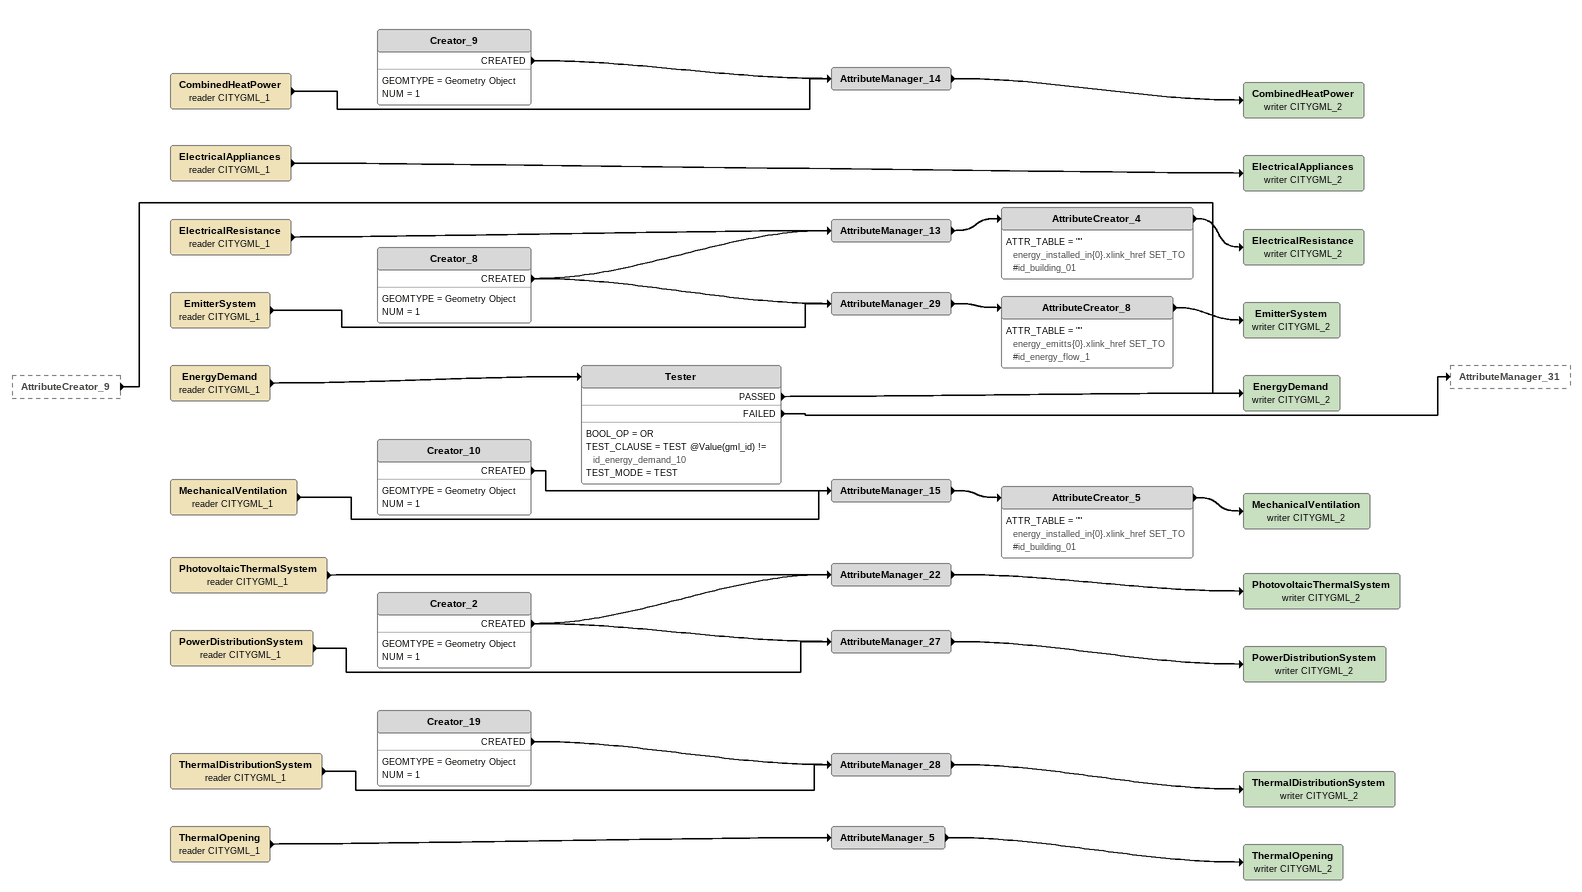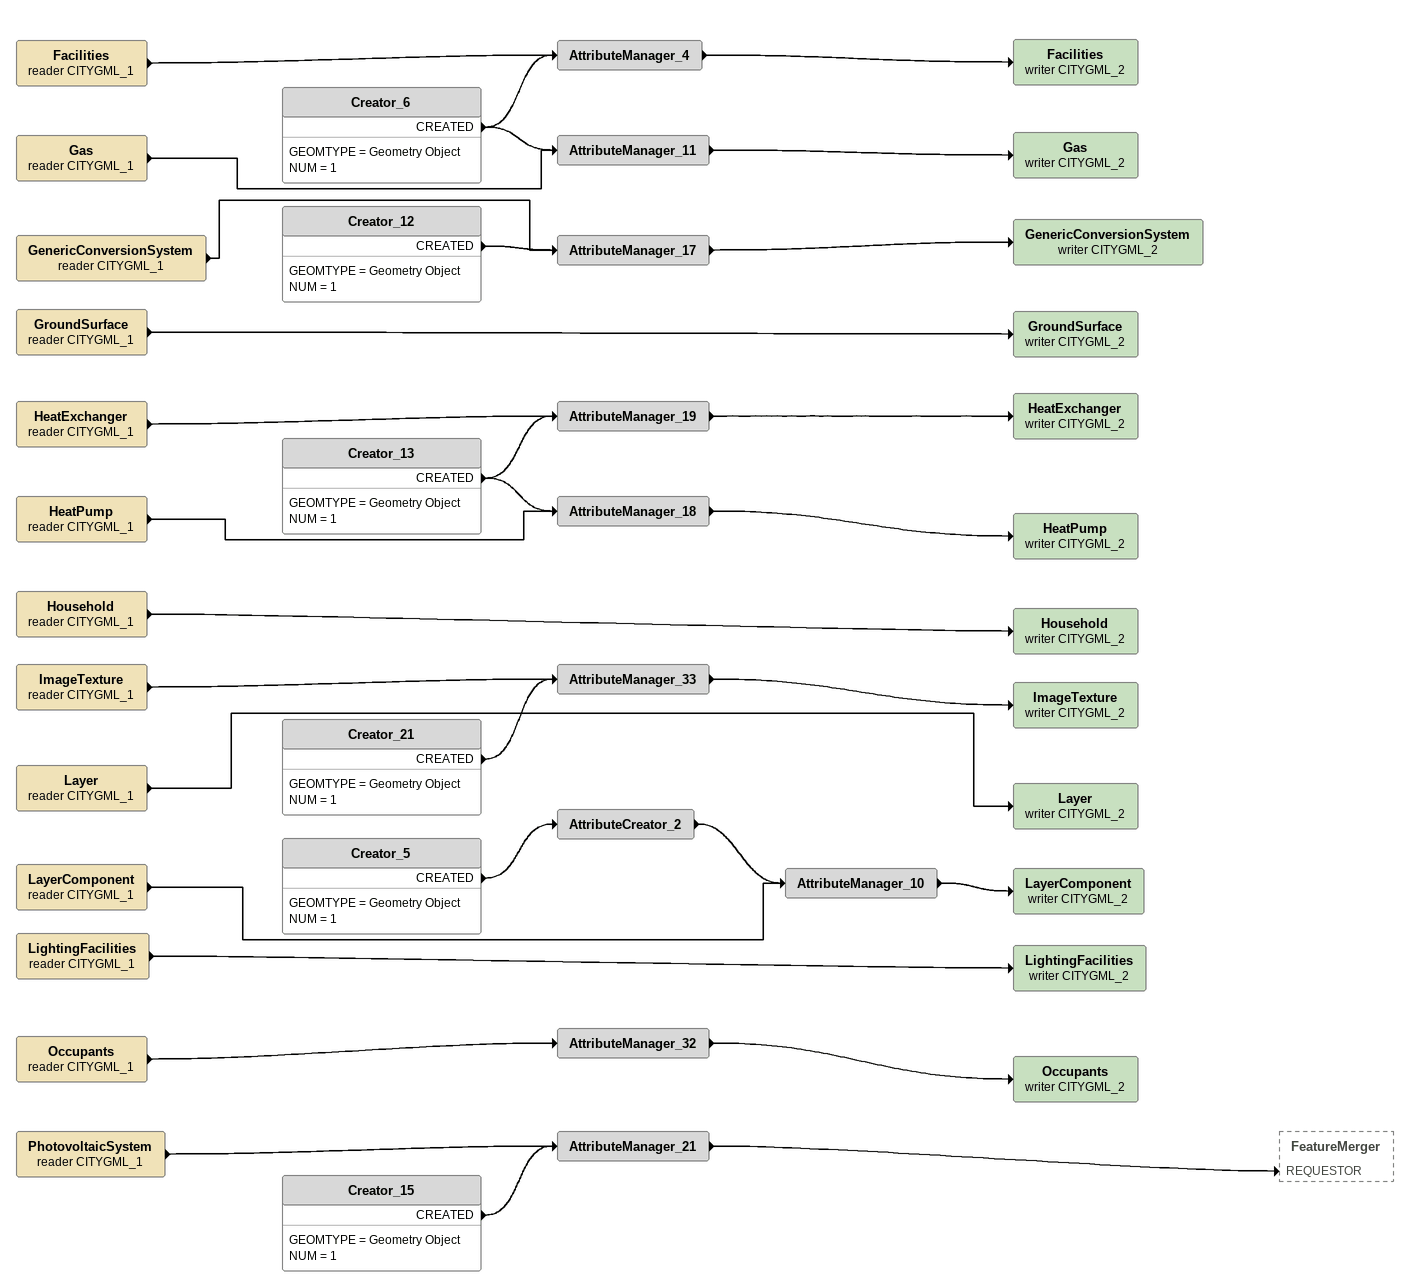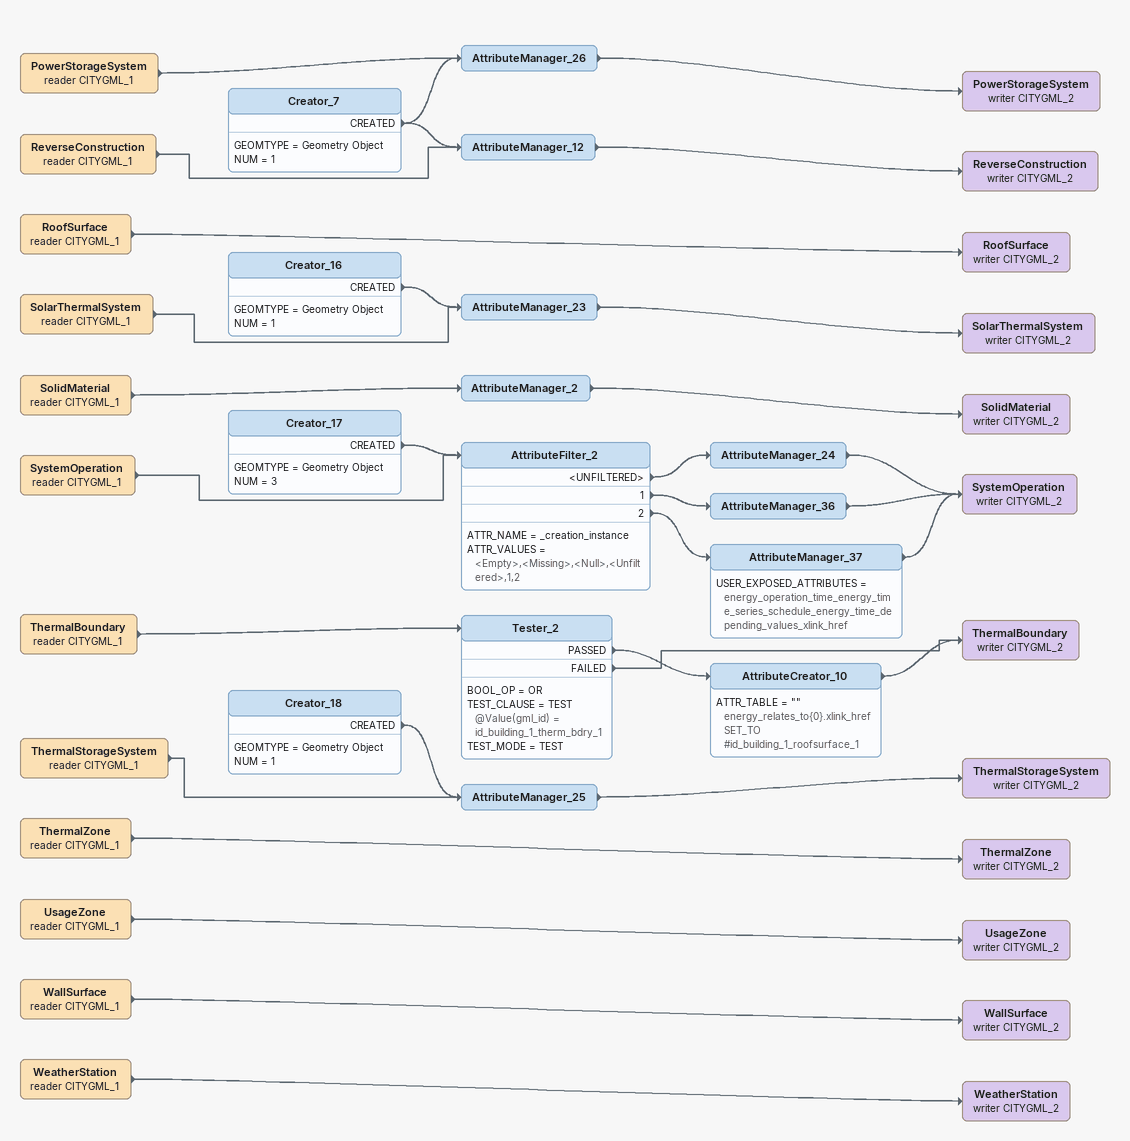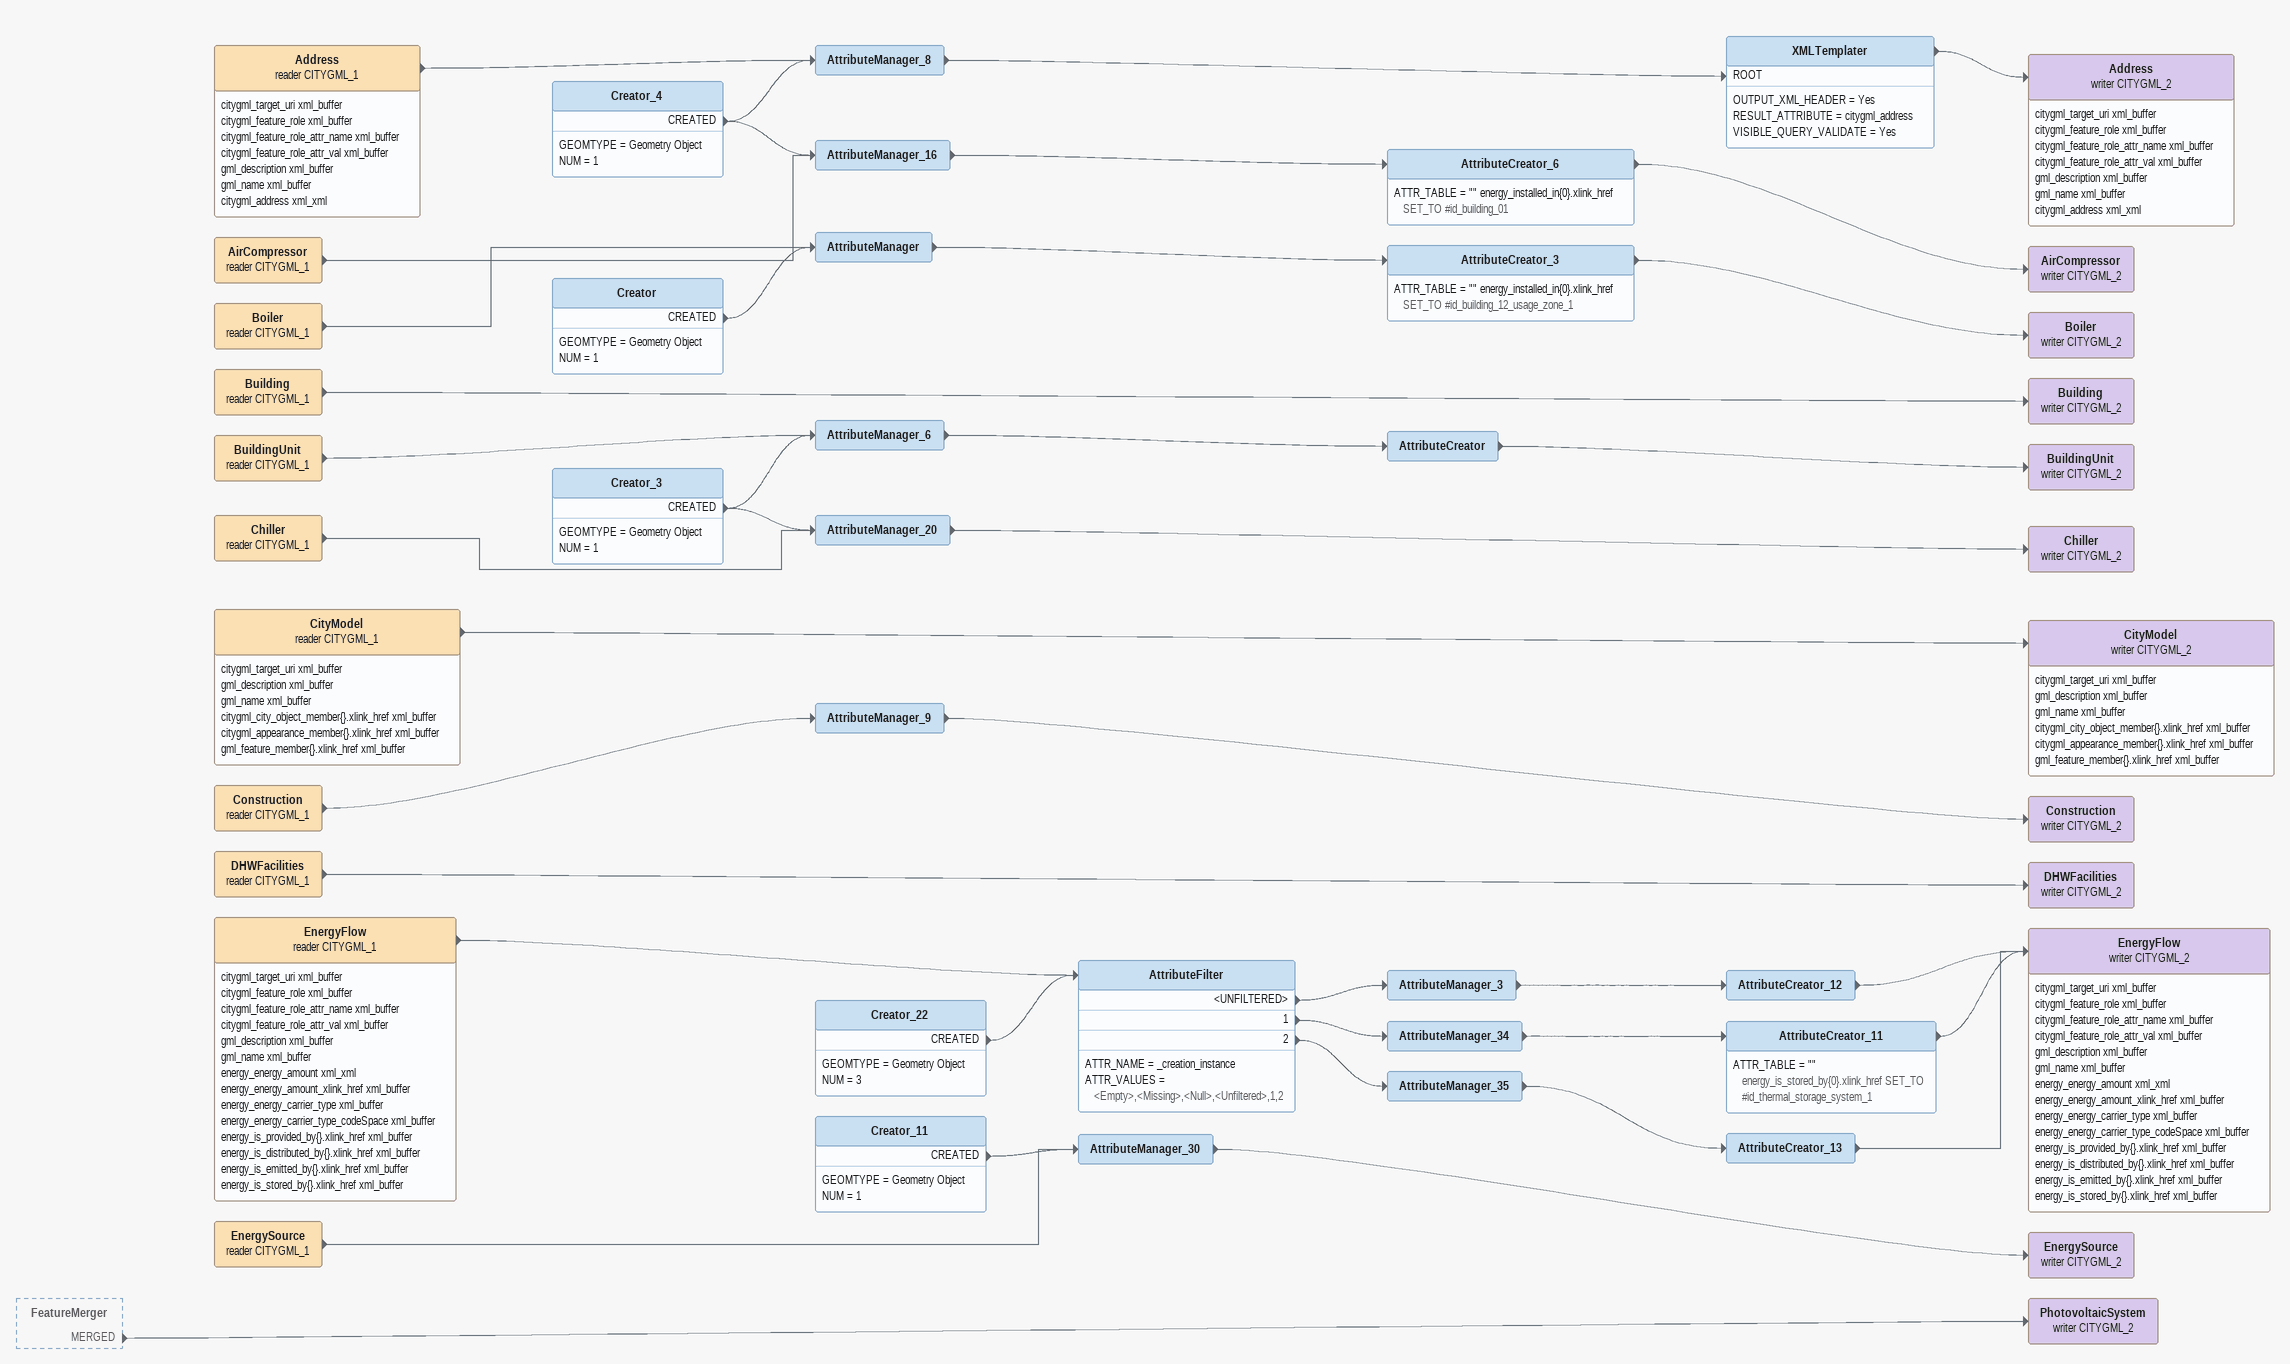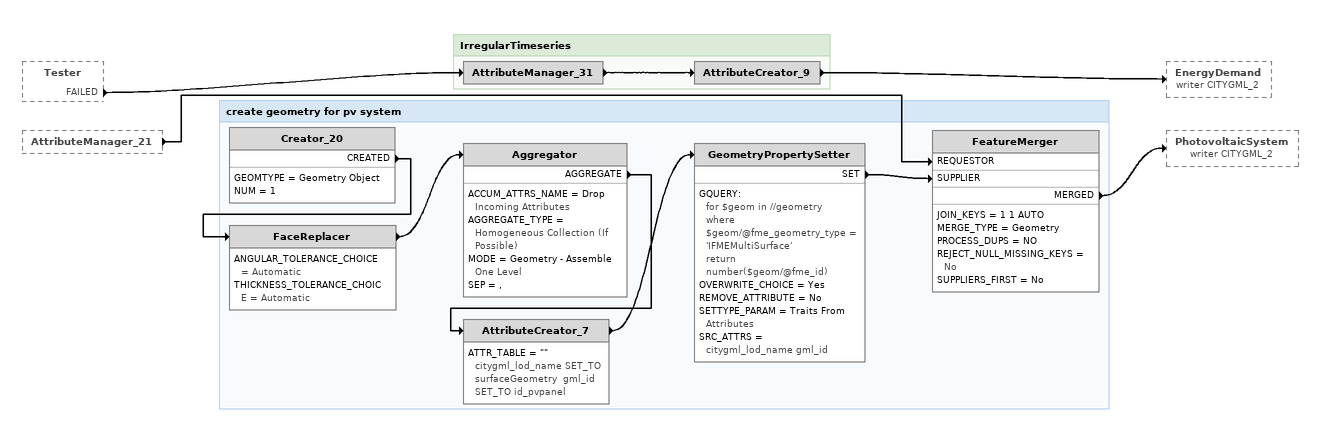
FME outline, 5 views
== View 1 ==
AttributeCreator_9 [outside]
    -> EnergyDemand (writer CITYGML_2)
MechanicalVentilation (reader CITYGML_1)
    -> AttributeManager_15
PhotovoltaicThermalSystem (reader CITYGML_1)
    -> AttributeManager_22
ThermalDistributionSystem (reader CITYGML_1)
    -> AttributeManager_28
ThermalOpening (reader CITYGML_1)
    -> AttributeManager_5
AttributeManager_5
    -> ThermalOpening (writer CITYGML_2)
ThermalOpening (writer CITYGML_2)
CombinedHeatPower (reader CITYGML_1)
    -> AttributeManager_14
ElectricalAppliances (reader CITYGML_1)
    -> ElectricalAppliances (writer CITYGML_2)
ElectricalAppliances (writer CITYGML_2)
ElectricalResistance (reader CITYGML_1)
    -> AttributeManager_13
EnergyDemand (reader CITYGML_1)
    -> Tester
Tester
    BOOL_OP = OR
    TEST_CLAUSE = TEST @Value(gml_id) != id_energy_demand_10
    TEST_MODE = TEST
    PASSED -> EnergyDemand (writer CITYGML_2)
    FAILED -> AttributeManager_31
EnergyDemand (writer CITYGML_2)
PowerDistributionSystem (reader CITYGML_1)
    -> AttributeManager_27
EmitterSystem (reader CITYGML_1)
    -> AttributeManager_29
Creator_19
    GEOMTYPE = Geometry Object
    NUM = 1
    CREATED -> AttributeManager_28
AttributeManager_28
    -> ThermalDistributionSystem (writer CITYGML_2)
ThermalDistributionSystem (writer CITYGML_2)
Creator_9
    GEOMTYPE = Geometry Object
    NUM = 1
    CREATED -> AttributeManager_14
AttributeManager_14
    -> CombinedHeatPower (writer CITYGML_2)
CombinedHeatPower (writer CITYGML_2)
Creator_8
    GEOMTYPE = Geometry Object
    NUM = 1
    CREATED -> AttributeManager_13
    CREATED -> AttributeManager_29
AttributeManager_13
    -> AttributeCreator_4
AttributeCreator_4
    ATTR_TABLE = "" energy_installed_in{0}.xlink_href SET_TO #id_building_01
    -> ElectricalResistance (writer CITYGML_2)
ElectricalResistance (writer CITYGML_2)
AttributeManager_29
    -> AttributeCreator_8
AttributeCreator_8
    ATTR_TABLE = "" energy_emitts{0}.xlink_href SET_TO #id_energy_flow_1
    -> EmitterSystem (writer CITYGML_2)
EmitterSystem (writer CITYGML_2)
Creator_10
    GEOMTYPE = Geometry Object
    NUM = 1
    CREATED -> AttributeManager_15
AttributeManager_15
    -> AttributeCreator_5
AttributeCreator_5
    ATTR_TABLE = "" energy_installed_in{0}.xlink_href SET_TO #id_building_01
    -> MechanicalVentilation (writer CITYGML_2)
MechanicalVentilation (writer CITYGML_2)
Creator_2
    GEOMTYPE = Geometry Object
    NUM = 1
    CREATED -> AttributeManager_27
    CREATED -> AttributeManager_22
AttributeManager_22
    -> PhotovoltaicThermalSystem (writer CITYGML_2)
PhotovoltaicThermalSystem (writer CITYGML_2)
AttributeManager_27
    -> PowerDistributionSystem (writer CITYGML_2)
PowerDistributionSystem (writer CITYGML_2)

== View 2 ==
Facilities (reader CITYGML_1)
    -> AttributeManager_4
Gas (reader CITYGML_1)
    -> AttributeManager_11
GenericConversionSystem (reader CITYGML_1)
    -> AttributeManager_17
GroundSurface (reader CITYGML_1)
    -> GroundSurface (writer CITYGML_2)
GroundSurface (writer CITYGML_2)
HeatExchanger (reader CITYGML_1)
    -> AttributeManager_19
HeatPump (reader CITYGML_1)
    -> AttributeManager_18
Household (reader CITYGML_1)
    -> Household (writer CITYGML_2)
Household (writer CITYGML_2)
ImageTexture (reader CITYGML_1)
    -> AttributeManager_33
Layer (reader CITYGML_1)
    -> Layer (writer CITYGML_2)
Layer (writer CITYGML_2)
LayerComponent (reader CITYGML_1)
    -> AttributeManager_10
LightingFacilities (reader CITYGML_1)
    -> LightingFacilities (writer CITYGML_2)
LightingFacilities (writer CITYGML_2)
Occupants (reader CITYGML_1)
    -> AttributeManager_32
AttributeManager_32
    -> Occupants (writer CITYGML_2)
Occupants (writer CITYGML_2)
PhotovoltaicSystem (reader CITYGML_1)
    -> AttributeManager_21
Creator_6
    GEOMTYPE = Geometry Object
    NUM = 1
    CREATED -> AttributeManager_11
    CREATED -> AttributeManager_4
AttributeManager_4
    -> Facilities (writer CITYGML_2)
Facilities (writer CITYGML_2)
AttributeManager_11
    -> Gas (writer CITYGML_2)
Gas (writer CITYGML_2)
Creator_13
    GEOMTYPE = Geometry Object
    NUM = 1
    CREATED -> AttributeManager_19
    CREATED -> AttributeManager_18
AttributeManager_19
    -> HeatExchanger (writer CITYGML_2)
HeatExchanger (writer CITYGML_2)
AttributeManager_18
    -> HeatPump (writer CITYGML_2)
HeatPump (writer CITYGML_2)
Creator_21
    GEOMTYPE = Geometry Object
    NUM = 1
    CREATED -> AttributeManager_33
AttributeManager_33
    -> ImageTexture (writer CITYGML_2)
ImageTexture (writer CITYGML_2)
Creator_5
    GEOMTYPE = Geometry Object
    NUM = 1
    CREATED -> AttributeCreator_2
AttributeCreator_2
    -> AttributeManager_10
AttributeManager_10
    -> LayerComponent (writer CITYGML_2)
LayerComponent (writer CITYGML_2)
Creator_15
    GEOMTYPE = Geometry Object
    NUM = 1
    CREATED -> AttributeManager_21
AttributeManager_21
    -> FeatureMerger [REQUESTOR]
Creator_12
    GEOMTYPE = Geometry Object
    NUM = 1
    CREATED -> AttributeManager_17
AttributeManager_17
    -> GenericConversionSystem (writer CITYGML_2)
GenericConversionSystem (writer CITYGML_2)

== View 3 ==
PowerStorageSystem (reader CITYGML_1)
    -> AttributeManager_26
ReverseConstruction (reader CITYGML_1)
    -> AttributeManager_12
RoofSurface (reader CITYGML_1)
    -> RoofSurface (writer CITYGML_2)
RoofSurface (writer CITYGML_2)
SolarThermalSystem (reader CITYGML_1)
    -> AttributeManager_23
SolidMaterial (reader CITYGML_1)
    -> AttributeManager_2
AttributeManager_2
    -> SolidMaterial (writer CITYGML_2)
SolidMaterial (writer CITYGML_2)
SystemOperation (reader CITYGML_1)
    -> AttributeFilter_2
ThermalBoundary (reader CITYGML_1)
    -> Tester_2
Tester_2
    BOOL_OP = OR
    TEST_CLAUSE = TEST @Value(gml_id) = id_building_1_therm_bdry_1
    TEST_MODE = TEST
    PASSED -> AttributeCreator_10
    FAILED -> ThermalBoundary (writer CITYGML_2)
AttributeCreator_10
    ATTR_TABLE = "" energy_relates_to{0}.xlink_href SET_TO #id_building_1_roofsurface_1
    -> ThermalBoundary (writer CITYGML_2)
ThermalBoundary (writer CITYGML_2)
ThermalStorageSystem (reader CITYGML_1)
    -> AttributeManager_25
ThermalZone (reader CITYGML_1)
    -> ThermalZone (writer CITYGML_2)
ThermalZone (writer CITYGML_2)
UsageZone (reader CITYGML_1)
    -> UsageZone (writer CITYGML_2)
UsageZone (writer CITYGML_2)
WallSurface (reader CITYGML_1)
    -> WallSurface (writer CITYGML_2)
WallSurface (writer CITYGML_2)
WeatherStation (reader CITYGML_1)
    -> WeatherStation (writer CITYGML_2)
WeatherStation (writer CITYGML_2)
Creator_16
    GEOMTYPE = Geometry Object
    NUM = 1
    CREATED -> AttributeManager_23
AttributeManager_23
    -> SolarThermalSystem (writer CITYGML_2)
SolarThermalSystem (writer CITYGML_2)
Creator_17
    GEOMTYPE = Geometry Object
    NUM = 3
    CREATED -> AttributeFilter_2
AttributeFilter_2
    ATTR_NAME = _creation_instance
    ATTR_VALUES = <Empty>,<Missing>,<Null>,<Unfiltered>,1,2
    <UNFILTERED> -> AttributeManager_24
    1 -> AttributeManager_36
    2 -> AttributeManager_37
AttributeManager_24
    -> SystemOperation (writer CITYGML_2)
AttributeManager_36
    -> SystemOperation (writer CITYGML_2)
AttributeManager_37
    USER_EXPOSED_ATTRIBUTES = energy_operation_time_energy_time_series_schedule_energy_time_depending_values_xlink_href
    -> SystemOperation (writer CITYGML_2)
SystemOperation (writer CITYGML_2)
Creator_18
    GEOMTYPE = Geometry Object
    NUM = 1
    CREATED -> AttributeManager_25
AttributeManager_25
    -> ThermalStorageSystem (writer CITYGML_2)
ThermalStorageSystem (writer CITYGML_2)
Creator_7
    GEOMTYPE = Geometry Object
    NUM = 1
    CREATED -> AttributeManager_12
    CREATED -> AttributeManager_26
AttributeManager_26
    -> PowerStorageSystem (writer CITYGML_2)
PowerStorageSystem (writer CITYGML_2)
AttributeManager_12
    -> ReverseConstruction (writer CITYGML_2)
ReverseConstruction (writer CITYGML_2)

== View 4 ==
FeatureMerger [outside]
    MERGED -> PhotovoltaicSystem (writer CITYGML_2)
Address (reader CITYGML_1)
    attributes: citygml_target_uri xml_buffer, citygml_feature_role xml_buffer, citygml_feature_role_attr_name xml_buffer, citygml_feature_role_attr_val xml_buffer, gml_description xml_buffer, gml_name xml_buffer, citygml_address xml_xml
    -> AttributeManager_8
AirCompressor (reader CITYGML_1)
    -> AttributeManager_16
Boiler (reader CITYGML_1)
    -> AttributeManager
Building (reader CITYGML_1)
    -> Building (writer CITYGML_2)
Building (writer CITYGML_2)
BuildingUnit (reader CITYGML_1)
    -> AttributeManager_6
Chiller (reader CITYGML_1)
    -> AttributeManager_20
CityModel (reader CITYGML_1)
    attributes: citygml_target_uri xml_buffer, gml_description xml_buffer, gml_name xml_buffer, citygml_city_object_member{}.xlink_href xml_buffer, citygml_appearance_member{}.xlink_href xml_buffer, gml_feature_member{}.xlink_href xml_buffer
    -> CityModel (writer CITYGML_2)
CityModel (writer CITYGML_2)
    attributes: citygml_target_uri xml_buffer, gml_description xml_buffer, gml_name xml_buffer, citygml_city_object_member{}.xlink_href xml_buffer, citygml_appearance_member{}.xlink_href xml_buffer, gml_feature_member{}.xlink_href xml_buffer
Construction (reader CITYGML_1)
    -> AttributeManager_9
AttributeManager_9
    -> Construction (writer CITYGML_2)
Construction (writer CITYGML_2)
DHWFacilities (reader CITYGML_1)
    -> DHWFacilities (writer CITYGML_2)
DHWFacilities (writer CITYGML_2)
EnergyFlow (reader CITYGML_1)
    attributes: citygml_target_uri xml_buffer, citygml_feature_role xml_buffer, citygml_feature_role_attr_name xml_buffer, citygml_feature_role_attr_val xml_buffer, gml_description xml_buffer, gml_name xml_buffer, energy_energy_amount xml_xml, energy_energy_amount_xlink_href xml_buffer, energy_energy_carrier_type xml_buffer, energy_energy_carrier_type_codeSpace xml_buffer, energy_is_provided_by{}.xlink_href xml_buffer, energy_is_distributed_by{}.xlink_href xml_buffer, energy_is_emitted_by{}.xlink_href xml_buffer, energy_is_stored_by{}.xlink_href xml_buffer
    -> AttributeFilter
EnergySource (reader CITYGML_1)
    -> AttributeManager_30
Creator_4
    GEOMTYPE = Geometry Object
    NUM = 1
    CREATED -> AttributeManager_8
    CREATED -> AttributeManager_16
AttributeManager_8
    -> XMLTemplater [ROOT]
XMLTemplater
    OUTPUT_XML_HEADER = Yes
    RESULT_ATTRIBUTE = citygml_address
    VISIBLE_QUERY_VALIDATE = Yes
    -> Address (writer CITYGML_2)
Address (writer CITYGML_2)
    attributes: citygml_target_uri xml_buffer, citygml_feature_role xml_buffer, citygml_feature_role_attr_name xml_buffer, citygml_feature_role_attr_val xml_buffer, gml_description xml_buffer, gml_name xml_buffer, citygml_address xml_xml
AttributeManager_16
    -> AttributeCreator_6
AttributeCreator_6
    ATTR_TABLE = "" energy_installed_in{0}.xlink_href SET_TO #id_building_01
    -> AirCompressor (writer CITYGML_2)
AirCompressor (writer CITYGML_2)
Creator
    GEOMTYPE = Geometry Object
    NUM = 1
    CREATED -> AttributeManager
AttributeManager
    -> AttributeCreator_3
AttributeCreator_3
    ATTR_TABLE = "" energy_installed_in{0}.xlink_href SET_TO #id_building_12_usage_zone_1
    -> Boiler (writer CITYGML_2)
Boiler (writer CITYGML_2)
Creator_3
    GEOMTYPE = Geometry Object
    NUM = 1
    CREATED -> AttributeManager_6
    CREATED -> AttributeManager_20
AttributeManager_6
    -> AttributeCreator
AttributeCreator
    -> BuildingUnit (writer CITYGML_2)
BuildingUnit (writer CITYGML_2)
AttributeManager_20
    -> Chiller (writer CITYGML_2)
Chiller (writer CITYGML_2)
Creator_22
    GEOMTYPE = Geometry Object
    NUM = 3
    CREATED -> AttributeFilter
AttributeFilter
    ATTR_NAME = _creation_instance
    ATTR_VALUES = <Empty>,<Missing>,<Null>,<Unfiltered>,1,2
    <UNFILTERED> -> AttributeManager_3
    1 -> AttributeManager_34
    2 -> AttributeManager_35
AttributeManager_3
    -> AttributeCreator_12
AttributeCreator_12
    -> EnergyFlow (writer CITYGML_2)
AttributeManager_34
    -> AttributeCreator_11
AttributeCreator_11
    ATTR_TABLE = "" energy_is_stored_by{0}.xlink_href SET_TO #id_thermal_storage_system_1
    -> EnergyFlow (writer CITYGML_2)
AttributeManager_35
    -> AttributeCreator_13
AttributeCreator_13
    -> EnergyFlow (writer CITYGML_2)
EnergyFlow (writer CITYGML_2)
    attributes: citygml_target_uri xml_buffer, citygml_feature_role xml_buffer, citygml_feature_role_attr_name xml_buffer, citygml_feature_role_attr_val xml_buffer, gml_description xml_buffer, gml_name xml_buffer, energy_energy_amount xml_xml, energy_energy_amount_xlink_href xml_buffer, energy_energy_carrier_type xml_buffer, energy_energy_carrier_type_codeSpace xml_buffer, energy_is_provided_by{}.xlink_href xml_buffer, energy_is_distributed_by{}.xlink_href xml_buffer, energy_is_emitted_by{}.xlink_href xml_buffer, energy_is_stored_by{}.xlink_href xml_buffer
Creator_11
    GEOMTYPE = Geometry Object
    NUM = 1
    CREATED -> AttributeManager_30
AttributeManager_30
    -> EnergySource (writer CITYGML_2)
EnergySource (writer CITYGML_2)
PhotovoltaicSystem (writer CITYGML_2)

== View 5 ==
Tester [outside]
    FAILED -> AttributeManager_31
AttributeManager_21 [outside]
    -> FeatureMerger [REQUESTOR]

Bookmark: IrregularTimeseries
AttributeManager_31
    -> AttributeCreator_9
AttributeCreator_9
    -> EnergyDemand (writer CITYGML_2)

Bookmark: create geometry for pv system
Creator_20
    GEOMTYPE = Geometry Object
    NUM = 1
    CREATED -> FaceReplacer
FaceReplacer
    ANGULAR_TOLERANCE_CHOICE = Automatic
    THICKNESS_TOLERANCE_CHOICE = Automatic
    -> Aggregator
Aggregator
    ACCUM_ATTRS_NAME = Drop Incoming Attributes
    AGGREGATE_TYPE = Homogeneous Collection (If Possible)
    MODE = Geometry - Assemble One Level
    SEP = ,
    AGGREGATE -> AttributeCreator_7
AttributeCreator_7
    ATTR_TABLE = "" citygml_lod_name SET_TO surfaceGeometry  gml_id SET_TO id_pvpanel
    -> GeometryPropertySetter
GeometryPropertySetter
    GQUERY:
      for $geom in //geometry
      where $geom/@fme_geometry_type = 'IFMEMultiSurface'
      return number($geom/@fme_id)
    OVERWRITE_CHOICE = Yes
    REMOVE_ATTRIBUTE = No
    SETTYPE_PARAM = Traits From Attributes
    SRC_ATTRS = citygml_lod_name gml_id
    SET -> FeatureMerger [SUPPLIER]
FeatureMerger
    JOIN_KEYS = 1 1 AUTO
    MERGE_TYPE = Geometry
    PROCESS_DUPS = NO
    REJECT_NULL_MISSING_KEYS = No
    SUPPLIERS_FIRST = No
    MERGED -> PhotovoltaicSystem (writer CITYGML_2)
